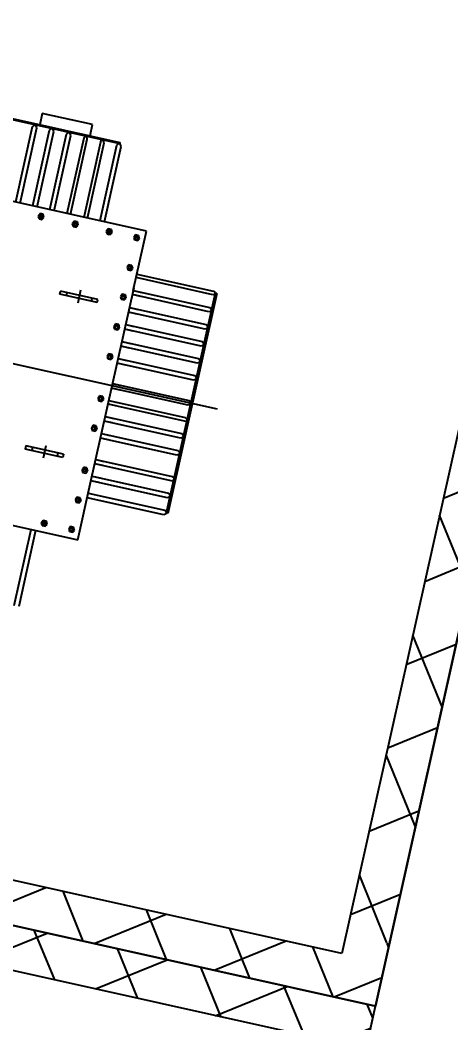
# Model space of a CAD drawing. Extents: x 5370511 to 5386565, y 1010429 to 1053793.
# Drawn here: x 5379995.395 to 5379996.371, y 1039794.738 to 1039797.01 of the extents above; entities that cross this region are included whole.
import ezdxf
from ezdxf import colors
from ezdxf.entities.mleader import LeaderData, LeaderLine
from ezdxf.math import Vec2, Vec3

# ---------------------------------------------------------------- set-up
doc = ezdxf.new("R2010")
doc.units = 0
doc.layers.get('0').update_dxf_attribs({"linetype": 'CONTINUOUS'})
doc.layers.add('ГП_сооружения', color=7, linetype='CONTINUOUS')
doc.layers.add('Эстакада ЭС', color=20, linetype='CONTINUOUS')
doc.layers.add('ЭС (тонкий)', color=7, linetype='CONTINUOUS', lineweight=25)
doc.styles.add('ГОСТ_НИПИ', font='gost_nipi.shx', dxfattribs={"oblique": 15})

# ---------------------------------------------------------------- blocks, each defined once
blk = doc.blocks.new('A$C277B5DBA')
blk.add_line((0, 33.865495398235), (0, -1.151374571691122))
for points in [[(-7.161476594470756, 3.716365231989563), (-7.161476594470727, 30.68098132412837)], [(7.161476594471281, 30.68098132412837), (7.161476594471281, 3.716365231989563)], [(-10.82407840891346, 28.60737604109432), (-10.82407840891348, 5.766135971540372)], [(-10.77626669703757, 28.60737604109432), (-10.77626669703758, 5.766135971540372)], [(-10.77626669703758, 9.651166559293848), (-10.72845498516179, 9.746504733226438)], [(-10.65673741734793, 9.579662928844336), (-10.77626669703758, 9.651166559293848)], [(-10.72845498516179, 9.746504733226438), (-10.65673741734793, 9.794173820192732)], [(-10.65673741734793, 9.794173820192732), (-7.161476594470756, 9.794173820192732)], [(-7.161476594470756, 9.579662928844336), (-10.65673741734793, 9.579662928844336)], [(-11.35000723954812, 7.148539493563142), (-11.35000723954812, 9.484324754911775)], [(-11.35000723954812, 9.484324754911775), (-10.82407840891348, 9.484324754911775)], [(-10.82407840891348, 9.484324754911775), (-10.82407840891348, 7.148539493563142)], [(-10.77626669703758, 8.864626624349917), (-10.72845498516179, 8.959964798282535)], [(-10.65673741734793, 8.793122993900518), (-10.77626669703758, 8.864626624349917)], [(-10.72845498516179, 8.959964798282535), (-10.65673741734793, 9.007633885248744)], [(-10.65673741734793, 9.007633885248744), (-7.161476594470756, 9.007633885248744)], [(-7.161476594470756, 8.793122993900518), (-10.65673741734793, 8.793122993900518)], [(-6.898512179153215, 8.578612102552064), (-6.755077043525816, 8.65011573300152)], [(-6.755077043525816, 8.65011573300152), (-6.659453619774013, 8.578612102552064)], [(-10.72845498516179, 8.173424863338518), (-10.65673741734793, 8.221093950304926)], [(-10.65673741734793, 8.221093950304926), (-7.161476594470756, 8.221093950304926)], [(-6.898512179153215, 8.45943938513637), (-6.898512179153215, 8.578612102552064)], [(-6.755077043525816, 8.387935754686914), (-6.898512179153215, 8.45943938513637)], [(-6.850700467277491, 8.554777559068846), (-6.755077043525816, 8.626281189518416)], [(-6.850700467277491, 8.45943938513637), (-6.850700467277491, 8.554777559068846)], [(-6.755077043525816, 8.387935754686914), (-6.850700467277491, 8.45943938513637)], [(-6.826794611339594, 8.483273928619504), (-6.802888755401639, 8.578612102552064)], [(-6.826794611339594, 8.483273928619504), (-6.802888755401639, 8.554777559068846)], [(-6.755077043525816, 8.45943938513637), (-6.826794611339594, 8.483273928619504)], [(-6.755077043525816, 8.411770298170019), (-6.826794611339594, 8.483273928619504)], [(-6.802888755401639, 8.578612102552064), (-6.68335947571191, 8.554777559068846)], [(-6.802888755401639, 8.554777559068846), (-6.731171187587734, 8.554777559068846)], [(-6.755077043525816, 8.626281189518416), (-6.659453619774013, 8.554777559068846)], [(-6.68335947571191, 8.483273928619504), (-6.755077043525816, 8.45943938513637)], [(-6.659453619774013, 8.45943938513637), (-6.755077043525816, 8.387935754686914)], [(-6.659453619774013, 8.45943938513637), (-6.755077043525816, 8.387935754686914)], [(-6.731171187587734, 8.554777559068846), (-6.68335947571191, 8.483273928619504)], [(-6.68335947571191, 8.554777559068846), (-6.68335947571191, 8.507108472102608)], [(-6.659453619774013, 8.578612102552064), (-6.659453619774013, 8.45943938513637)], [(-6.659453619774013, 8.554777559068846), (-6.659453619774013, 8.45943938513637)], [(-10.77626669703758, 8.0780866894059), (-10.72845498516179, 8.173424863338518)], [(-10.65673741734793, 8.006583058956501), (-10.77626669703758, 8.0780866894059)], [(-7.161476594470756, 8.006583058956501), (-10.65673741734793, 8.006583058956501)], [(-10.77626669703758, 7.291546754461997), (-10.72845498516179, 7.386884928394643)], [(-10.65673741734793, 7.243877667495703), (-10.77626669703758, 7.291546754461997)], [(-10.72845498516179, 7.386884928394643), (-10.65673741734793, 7.410719471877776)], [(-10.65673741734793, 7.410719471877776), (-7.161476594470756, 7.410719471877776)], [(-10.82407840891348, 7.148539493563142), (-11.35000723954812, 7.148539493563142)], [(-7.161476594470756, 7.243877667495703), (-10.65673741734793, 7.243877667495703)], [(-6.898512179153215, 7.005532232664201), (-6.755077043525816, 7.077035863113572)], [(-6.898512179153215, 6.862524971765289), (-6.898512179153215, 7.005532232664201)], [(-6.755077043525816, 6.791021341315805), (-6.898512179153215, 6.862524971765289)], [(-6.850700467277491, 7.005532232664201), (-6.755077043525816, 7.077035863113572)], [(-6.850700467277491, 6.862524971765289), (-6.850700467277491, 7.005532232664201)], [(-6.755077043525816, 6.791021341315805), (-6.850700467277491, 6.862524971765289)], [(-6.826794611339594, 6.910194058731584), (-6.802888755401639, 7.005532232664201)], [(-6.826794611339594, 6.910194058731584), (-6.802888755401639, 6.981697689181125)], [(-6.755077043525816, 6.862524971765289), (-6.826794611339594, 6.910194058731584)], [(-6.755077043525816, 6.862524971765289), (-6.826794611339594, 6.910194058731584)], [(-6.802888755401639, 7.005532232664201), (-6.68335947571191, 7.005532232664201)], [(-6.802888755401639, 6.981697689181125), (-6.731171187587734, 6.981697689181125)], [(-6.755077043525816, 7.077035863113572), (-6.659453619774013, 7.005532232664201)], [(-6.755077043525816, 7.077035863113572), (-6.659453619774013, 7.005532232664201)], [(-6.68335947571191, 6.910194058731584), (-6.755077043525816, 6.862524971765289)], [(-6.659453619774013, 6.862524971765289), (-6.755077043525816, 6.791021341315805)], [(-6.659453619774013, 6.862524971765289), (-6.755077043525816, 6.791021341315805)], [(-6.731171187587734, 6.981697689181125), (-6.68335947571191, 6.910194058731584)], [(-6.68335947571191, 7.005532232664201), (-6.68335947571191, 6.934028602214831)], [(-6.659453619774013, 7.005532232664201), (-6.659453619774013, 6.862524971765289)], [(-6.659453619774013, 7.005532232664201), (-6.659453619774013, 6.862524971765289)], [(-3.671221627531366, 5.194106927944809), (-3.671221627531366, 6.934028602214831)], [(-3.527786491903925, 6.934028602214831), (-3.671221627531366, 6.934028602214831)], [(-3.527786491903925, 5.194106927944809), (-3.527786491903925, 6.934028602214831)], [(3.50388063596634, 5.194106927944809), (3.50388063596634, 6.934028602214831)], [(3.50388063596634, 6.934028602214831), (3.671221627531963, 6.934028602214831)], [(3.671221627531963, 5.194106927944809), (3.671221627531963, 6.934028602214831)], [(-10.77626669703758, 6.528841363001199), (-10.72845498516179, 6.624179536933816)], [(-10.65673741734793, 6.4573377325518), (-10.77626669703758, 6.528841363001199)], [(-10.72845498516179, 6.624179536933816), (-10.65673741734793, 6.624179536933816)], [(-10.65673741734793, 6.624179536933816), (-7.161476594470756, 6.624179536933816)], [(-7.161476594470756, 6.4573377325518), (-10.65673741734793, 6.4573377325518)], [(-3.527786491903925, 6.624179536933816), (-3.671221627531366, 6.624179536933816)], [(3.50388063596634, 6.624179536933816), (3.671221627531963, 6.624179536933816)], [(-3.91028018691091, 6.052150493338281), (-3.312633788462364, 6.052150493338281)], [(3.312633788462762, 6.052150493338281), (3.886374330973325, 6.052150493338281)], [(-10.82407840891348, 5.766135971540372), (-10.77626669703758, 5.766135971540372)], [(-10.77626669703758, 5.742301428057267), (-10.72845498516179, 5.837639601989885)], [(-10.65673741734793, 5.670797797607811), (-10.77626669703758, 5.742301428057267)], [(-10.72845498516179, 5.837639601989885), (-10.65673741734793, 5.885308688956066)], [(-10.65673741734793, 5.885308688956066), (-7.161476594470756, 5.885308688956066)], [(-7.161476594470756, 5.670797797607811), (-10.65673741734793, 5.670797797607811)], [(-6.898512179153215, 5.432452362776367), (-6.755077043525816, 5.503955993225652)], [(-6.850700467277491, 5.432452362776367), (-6.755077043525816, 5.503955993225652)], [(-6.755077043525816, 5.503955993225652), (-6.659453619774013, 5.432452362776367)], [(-6.755077043525816, 5.503955993225652), (-6.659453619774013, 5.432452362776367)], [(-3.527786491903925, 5.456286906259415), (-3.671221627531366, 5.456286906259415)], [(3.50388063596634, 5.456286906259415), (3.671221627531963, 5.456286906259415)], [(6.635547763836513, 5.432452362776367), (6.778982899464182, 5.503955993225652)], [(6.683359475712535, 5.432452362776367), (6.778982899464182, 5.503955993225652)], [(6.778982899464182, 5.503955993225652), (6.874606323215886, 5.432452362776367)], [(6.778982899464182, 5.503955993225652), (6.874606323215886, 5.432452362776367)], [(10.68064327328636, 5.885308688956066), (7.161476594471281, 5.885308688956066)], [(7.161476594471281, 5.670797797607811), (10.68064327328636, 5.670797797607811)], [(-6.898512179153215, 5.289445101877426), (-6.898512179153215, 5.432452362776367)], [(-6.755077043525816, 5.217941471427999), (-6.898512179153215, 5.289445101877426)], [(-6.850700467277491, 5.337114188843636), (-6.850700467277491, 5.432452362776367)], [(-6.755077043525816, 5.265610558394265), (-6.850700467277491, 5.337114188843636)], [(-6.826794611339594, 5.360948732326882), (-6.802888755401639, 5.432452362776367)], [(-6.826794611339594, 5.360948732326882), (-6.802888755401639, 5.432452362776367)], [(-6.755077043525816, 5.337114188843636), (-6.826794611339594, 5.360948732326882)], [(-6.755077043525816, 5.289445101877426), (-6.826794611339594, 5.360948732326882)], [(-6.802888755401639, 5.432452362776367), (-6.731171187587734, 5.432452362776367)], [(-6.802888755401639, 5.432452362776367), (-6.68335947571191, 5.432452362776367)], [(-6.68335947571191, 5.360948732326882), (-6.755077043525816, 5.337114188843636)], [(-6.659453619774013, 5.337114188843636), (-6.755077043525816, 5.265610558394265)], [(-6.659453619774013, 5.289445101877426), (-6.755077043525816, 5.217941471427999)], [(-6.731171187587734, 5.432452362776367), (-6.68335947571191, 5.360948732326882)], [(-6.68335947571191, 5.432452362776367), (-6.68335947571191, 5.360948732326882)], [(-6.659453619774013, 5.432452362776367), (-6.659453619774013, 5.337114188843636)], [(-6.659453619774013, 5.432452362776367), (-6.659453619774013, 5.289445101877426)], [(-3.527786491903925, 5.194106927944809), (-3.671221627531366, 5.194106927944809)], [(3.50388063596634, 5.194106927944809), (3.671221627531963, 5.194106927944809)], [(6.635547763836513, 5.289445101877426), (6.635547763836513, 5.432452362776367)], [(6.778982899464182, 5.217941471427999), (6.635547763836513, 5.289445101877426)], [(6.683359475712535, 5.337114188843636), (6.683359475712535, 5.432452362776367)], [(6.683359475712535, 5.360948732326882), (6.755077043526256, 5.432452362776367)], [(6.778982899464182, 5.289445101877426), (6.683359475712535, 5.360948732326882)], [(6.778982899464182, 5.265610558394265), (6.683359475712535, 5.337114188843636)], [(6.707265331650291, 5.360948732326882), (6.755077043526256, 5.432452362776367)], [(6.778982899464182, 5.337114188843636), (6.707265331650291, 5.360948732326882)], [(6.755077043526256, 5.432452362776367), (6.826794611340006, 5.432452362776367)], [(6.755077043526256, 5.432452362776367), (6.826794611340006, 5.432452362776367)], [(6.826794611340006, 5.360948732326882), (6.778982899464182, 5.337114188843636)], [(6.874606323215886, 5.337114188843636), (6.778982899464182, 5.265610558394265)], [(6.874606323215886, 5.289445101877426), (6.778982899464182, 5.217941471427999)], [(6.826794611340006, 5.432452362776367), (6.826794611340006, 5.360948732326882)], [(6.826794611340006, 5.432452362776367), (6.850700467278074, 5.360948732326882)], [(6.874606323215886, 5.432452362776367), (6.874606323215886, 5.337114188843636)], [(6.874606323215886, 5.432452362776367), (6.874606323215886, 5.289445101877426)], [(-6.898512179153215, 4.169221558169319), (-6.755077043525816, 4.216890645135642)], [(-6.898512179153215, 4.026214297270435), (-6.898512179153215, 4.169221558169319)], [(-6.850700467277491, 4.169221558169319), (-6.755077043525816, 4.216890645135642)], [(-6.850700467277491, 4.026214297270435), (-6.850700467277491, 4.169221558169319)], [(-6.826794611339594, 4.097717927719977), (-6.802888755401639, 4.169221558169319)], [(-6.826794611339594, 4.097717927719977), (-6.802888755401639, 4.169221558169319)], [(-6.755077043525816, 4.026214297270435), (-6.826794611339594, 4.097717927719977)], [(-6.755077043525816, 4.026214297270435), (-6.826794611339594, 4.097717927719977)], [(-6.802888755401639, 4.169221558169319), (-6.731171187587734, 4.169221558169319)], [(-6.802888755401639, 4.169221558169319), (-6.68335947571191, 4.169221558169319)], [(-6.755077043525816, 4.216890645135642), (-6.659453619774013, 4.169221558169319)], [(-6.755077043525816, 4.216890645135642), (-6.659453619774013, 4.169221558169319)], [(-6.68335947571191, 4.097717927719977), (-6.755077043525816, 4.026214297270435)], [(-6.731171187587734, 4.169221558169319), (-6.68335947571191, 4.097717927719977)], [(-6.68335947571191, 4.169221558169319), (-6.68335947571191, 4.097717927719977)], [(-6.659453619774013, 4.169221558169319), (-6.659453619774013, 4.026214297270435)], [(-6.659453619774013, 4.169221558169319), (-6.659453619774013, 4.026214297270435)], [(-5.5119725347528, 4.169221558169319), (-5.392443255063228, 4.216890645135642)], [(-5.5119725347528, 4.026214297270435), (-5.5119725347528, 4.169221558169319)], [(-5.488066678814917, 4.169221558169319), (-5.392443255063228, 4.216890645135642)], [(-5.488066678814917, 4.026214297270435), (-5.488066678814917, 4.169221558169319)], [(-5.440254966939023, 4.097717927719977), (-5.416349111001125, 4.169221558169319)], [(-5.440254966939023, 4.097717927719977), (-5.416349111001125, 4.169221558169319)], [(-5.392443255063228, 4.026214297270435), (-5.440254966939023, 4.097717927719977)], [(-5.392443255063228, 4.026214297270435), (-5.440254966939023, 4.097717927719977)], [(-5.416349111001125, 4.169221558169319), (-5.344631543187319, 4.169221558169319)], [(-5.416349111001125, 4.169221558169319), (-5.32072568724945, 4.169221558169319)], [(-5.392443255063228, 4.216890645135642), (-5.272913975373541, 4.169221558169319)], [(-5.392443255063228, 4.216890645135642), (-5.272913975373541, 4.169221558169319)], [(-5.32072568724945, 4.097717927719977), (-5.392443255063228, 4.026214297270435)], [(-5.344631543187319, 4.169221558169319), (-5.32072568724945, 4.097717927719977)], [(-5.32072568724945, 4.169221558169319), (-5.32072568724945, 4.097717927719977)], [(-5.272913975373541, 4.169221558169319), (-5.272913975373541, 4.026214297270435)], [(-5.272913975373541, 4.169221558169319), (-5.272913975373541, 4.026214297270435)], [(-4.149338746290226, 4.169221558169319), (-4.005903610662614, 4.216890645135642)], [(-4.149338746290226, 4.026214297270435), (-4.149338746290226, 4.169221558169319)], [(-4.101527034414374, 4.169221558169319), (-4.005903610662614, 4.216890645135642)], [(-4.101527034414374, 4.026214297270435), (-4.101527034414374, 4.169221558169319)], [(-4.077621178476534, 4.097717927719977), (-4.029809466600597, 4.169221558169319)], [(-4.077621178476534, 4.097717927719977), (-4.029809466600597, 4.169221558169319)], [(-4.005903610662614, 4.026214297270435), (-4.077621178476534, 4.097717927719977)], [(-4.005903610662614, 4.026214297270435), (-4.077621178476534, 4.097717927719977)], [(-4.029809466600597, 4.169221558169319), (-3.95809189878679, 4.169221558169319)], [(-4.029809466600597, 4.169221558169319), (-3.934186042848722, 4.169221558169319)], [(-4.005903610662614, 4.216890645135642), (-3.91028018691091, 4.169221558169319)], [(-4.005903610662614, 4.216890645135642), (-3.91028018691091, 4.169221558169319)], [(-3.934186042848722, 4.097717927719977), (-4.005903610662614, 4.026214297270435)], [(-3.95809189878679, 4.169221558169319), (-3.934186042848722, 4.097717927719977)], [(-3.934186042848722, 4.169221558169319), (-3.934186042848722, 4.097717927719977)], [(-3.91028018691091, 4.169221558169319), (-3.91028018691091, 4.026214297270435)], [(-3.91028018691091, 4.169221558169319), (-3.91028018691091, 4.026214297270435)], [(-2.762799101889783, 4.169221558169319), (-2.619363966262114, 4.216890645135642)], [(-2.762799101889783, 4.026214297270435), (-2.762799101889783, 4.169221558169319)], [(-2.7388932459518, 4.169221558169319), (-2.619363966262114, 4.216890645135642)], [(-2.7388932459518, 4.026214297270435), (-2.7388932459518, 4.169221558169319)], [(-2.691081534075835, 4.097717927719977), (-2.667175678138022, 4.169221558169319)], [(-2.691081534075835, 4.097717927719977), (-2.667175678138022, 4.169221558169319)], [(-2.619363966262114, 4.026214297270435), (-2.691081534075835, 4.097717927719977)], [(-2.619363966262114, 4.026214297270435), (-2.691081534075835, 4.097717927719977)], [(-2.667175678138022, 4.169221558169319), (-2.595458110324188, 4.169221558169319)], [(-2.667175678138022, 4.169221558169319), (-2.595458110324188, 4.169221558169319)], [(-2.619363966262114, 4.216890645135642), (-2.523740542510353, 4.169221558169319)], [(-2.619363966262114, 4.216890645135642), (-2.523740542510353, 4.169221558169319)], [(-2.547646398448165, 4.097717927719977), (-2.619363966262114, 4.026214297270435)], [(-2.595458110324188, 4.169221558169319), (-2.547646398448165, 4.097717927719977)], [(-2.595458110324188, 4.169221558169319), (-2.547646398448165, 4.097717927719977)], [(-2.523740542510353, 4.169221558169319), (-2.523740542510353, 4.026214297270435)], [(-2.523740542510353, 4.169221558169319), (-2.523740542510353, 4.026214297270435)], [(-1.376259457489226, 4.169221558169319), (-1.232824321861557, 4.216890645135642)], [(-1.376259457489226, 4.026214297270435), (-1.376259457489226, 4.169221558169319)], [(-1.352353601551272, 4.169221558169319), (-1.232824321861557, 4.216890645135642)], [(-1.352353601551272, 4.026214297270435), (-1.352353601551272, 4.169221558169319)], [(-1.304541889675306, 4.097717927719977), (-1.280636033737466, 4.169221558169319)], [(-1.304541889675306, 4.097717927719977), (-1.280636033737466, 4.169221558169319)], [(-1.232824321861557, 4.026214297270435), (-1.304541889675306, 4.097717927719977)], [(-1.232824321861557, 4.026214297270435), (-1.304541889675306, 4.097717927719977)], [(-1.280636033737466, 4.169221558169319), (-1.208918465923631, 4.169221558169319)], [(-1.280636033737466, 4.169221558169319), (-1.208918465923631, 4.169221558169319)], [(-1.232824321861557, 4.216890645135642), (-1.137200898109796, 4.169221558169319)], [(-1.232824321861557, 4.216890645135642), (-1.137200898109796, 4.169221558169319)], [(-1.161106754047637, 4.097717927719977), (-1.232824321861557, 4.026214297270435)], [(-1.208918465923631, 4.169221558169319), (-1.161106754047637, 4.097717927719977)], [(-1.208918465923631, 4.169221558169319), (-1.161106754047637, 4.097717927719977)], [(-1.137200898109796, 4.169221558169319), (-1.137200898109796, 4.026214297270435)], [(-1.137200898109796, 4.169221558169319), (-1.137200898109796, 4.026214297270435)], [(0.5737405425108761, 4.169221558169319), (0.6932698222004774, 4.216890645135642)], [(0.5737405425108761, 4.026214297270435), (0.5737405425108761, 4.169221558169319)], [(0.5976463984488589, 4.169221558169319), (0.6932698222004774, 4.216890645135642)], [(0.5976463984488589, 4.026214297270435), (0.5976463984488589, 4.169221558169319)], [(0.6215522543865291, 4.097717927719977), (0.6693639662624662, 4.169221558169319)], [(0.6215522543865291, 4.097717927719977), (0.6693639662624662, 4.169221558169319)], [(0.6932698222004774, 4.026214297270435), (0.6215522543865291, 4.097717927719977)], [(0.6932698222004774, 4.026214297270435), (0.6215522543865291, 4.097717927719977)], [(0.6693639662624662, 4.169221558169319), (0.7410815340764714, 4.169221558169319)], [(0.6693639662624662, 4.169221558169319), (0.7410815340764714, 4.169221558169319)], [(0.6932698222004774, 4.216890645135642), (0.8127991018901923, 4.169221558169319)], [(0.6932698222004774, 4.216890645135642), (0.8127991018901923, 4.169221558169319)], [(0.7649873900141699, 4.097717927719977), (0.6932698222004774, 4.026214297270435)], [(0.7410815340764714, 4.169221558169319), (0.7649873900141699, 4.097717927719977)], [(0.7410815340764714, 4.169221558169319), (0.7649873900141699, 4.097717927719977)], [(0.8127991018901923, 4.169221558169319), (0.8127991018901923, 4.026214297270435)], [(0.8127991018901923, 4.169221558169319), (0.8127991018901923, 4.026214297270435)], [(1.936374330973365, 4.169221558169319), (2.079809466601034, 4.216890645135642)], [(1.936374330973365, 4.026214297270435), (1.936374330973365, 4.169221558169319)], [(1.960280186911319, 4.169221558169319), (2.079809466601034, 4.216890645135642)], [(1.960280186911319, 4.026214297270435), (1.960280186911319, 4.169221558169319)], [(2.008091898787285, 4.097717927719977), (2.031997754725126, 4.169221558169319)], [(2.008091898787285, 4.097717927719977), (2.031997754725126, 4.169221558169319)], [(2.079809466601034, 4.026214297270435), (2.008091898787285, 4.097717927719977)], [(2.079809466601034, 4.026214297270435), (2.008091898787285, 4.097717927719977)], [(2.031997754725126, 4.169221558169319), (2.10371532253896, 4.169221558169319)], [(2.031997754725126, 4.169221558169319), (2.10371532253896, 4.169221558169319)], [(2.079809466601034, 4.216890645135642), (2.175432890352766, 4.169221558169319)], [(2.079809466601034, 4.216890645135642), (2.175432890352766, 4.169221558169319)], [(2.151527034414954, 4.097717927719977), (2.079809466601034, 4.026214297270435)], [(2.10371532253896, 4.169221558169319), (2.151527034414954, 4.097717927719977)], [(2.10371532253896, 4.169221558169319), (2.151527034414954, 4.097717927719977)], [(2.175432890352766, 4.169221558169319), (2.175432890352766, 4.026214297270435)], [(2.175432890352766, 4.169221558169319), (2.175432890352766, 4.026214297270435)], [(3.886374330973325, 4.169221558169319), (4.029809466601108, 4.216890645135642)], [(3.886374330973325, 4.026214297270435), (3.886374330973325, 4.169221558169319)], [(3.934186042849234, 4.169221558169319), (4.029809466601108, 4.216890645135642)], [(3.934186042849234, 4.026214297270435), (3.934186042849234, 4.169221558169319)], [(3.958091898786961, 4.097717927719977), (3.981997754725114, 4.169221558169319)], [(3.958091898786961, 4.097717927719977), (3.981997754725114, 4.169221558169319)], [(4.029809466601108, 4.026214297270435), (3.958091898786961, 4.097717927719977)], [(4.029809466601108, 4.026214297270435), (3.958091898786961, 4.097717927719977)], [(3.981997754725114, 4.169221558169319), (4.053715322539034, 4.169221558169319)], [(3.981997754725114, 4.169221558169319), (4.053715322539034, 4.169221558169319)], [(4.029809466601108, 4.216890645135642), (4.125432890352698, 4.169221558169319)], [(4.029809466601108, 4.216890645135642), (4.125432890352698, 4.169221558169319)], [(4.053715322539034, 4.097717927719977), (4.029809466601108, 4.026214297270435)], [(4.053715322539034, 4.169221558169319), (4.053715322539034, 4.097717927719977)], [(4.053715322539034, 4.169221558169319), (4.101527034414886, 4.097717927719977)], [(4.125432890352698, 4.169221558169319), (4.125432890352698, 4.026214297270435)], [(4.125432890352698, 4.169221558169319), (4.125432890352698, 4.026214297270435)], [(5.272913975373882, 4.169221558169319), (5.392443255063768, 4.216890645135642)], [(5.272913975373882, 4.026214297270435), (5.272913975373882, 4.169221558169319)], [(5.296819831311808, 4.169221558169319), (5.392443255063768, 4.216890645135642)], [(5.296819831311808, 4.026214297270435), (5.296819831311808, 4.169221558169319)], [(5.344631543187774, 4.097717927719977), (5.368537399125643, 4.169221558169319)], [(5.344631543187774, 4.097717927719977), (5.368537399125643, 4.169221558169319)], [(5.392443255063768, 4.026214297270435), (5.344631543187774, 4.097717927719977)], [(5.392443255063768, 4.026214297270435), (5.344631543187774, 4.097717927719977)], [(5.368537399125643, 4.169221558169319), (5.440254966939619, 4.169221558169319)], [(5.368537399125643, 4.169221558169319), (5.440254966939619, 4.169221558169319)], [(5.392443255063768, 4.216890645135642), (5.511972534753255, 4.169221558169319)], [(5.392443255063768, 4.216890645135642), (5.511972534753255, 4.169221558169319)], [(5.440254966939619, 4.097717927719977), (5.392443255063768, 4.026214297270435)], [(5.440254966939619, 4.169221558169319), (5.440254966939619, 4.097717927719977)], [(5.440254966939619, 4.169221558169319), (5.464160822877403, 4.097717927719977)], [(5.511972534753255, 4.169221558169319), (5.511972534753255, 4.026214297270435)], [(5.511972534753255, 4.169221558169319), (5.511972534753255, 4.026214297270435)], [(6.635547763836513, 4.169221558169319), (6.778982899464182, 4.216890645135642)], [(6.635547763836513, 4.026214297270435), (6.635547763836513, 4.169221558169319)], [(6.683359475712535, 4.169221558169319), (6.778982899464182, 4.216890645135642)], [(6.683359475712535, 4.026214297270435), (6.683359475712535, 4.169221558169319)], [(6.683359475712535, 4.097717927719977), (6.755077043526256, 4.169221558169319)], [(6.778982899464182, 4.026214297270435), (6.683359475712535, 4.097717927719977)], [(6.707265331650291, 4.097717927719977), (6.755077043526256, 4.169221558169319)], [(6.778982899464182, 4.026214297270435), (6.707265331650291, 4.097717927719977)], [(6.755077043526256, 4.169221558169319), (6.826794611340006, 4.169221558169319)], [(6.755077043526256, 4.169221558169319), (6.826794611340006, 4.169221558169319)], [(6.778982899464182, 4.216890645135642), (6.874606323215886, 4.169221558169319)], [(6.778982899464182, 4.216890645135642), (6.874606323215886, 4.169221558169319)], [(6.826794611340006, 4.097717927719977), (6.778982899464182, 4.026214297270435)], [(6.826794611340006, 4.169221558169319), (6.826794611340006, 4.097717927719977)], [(6.826794611340006, 4.169221558169319), (6.850700467278074, 4.097717927719977)], [(6.874606323215886, 4.169221558169319), (6.874606323215886, 4.026214297270435)], [(6.874606323215886, 4.169221558169319), (6.874606323215886, 4.026214297270435)], [(-4.412303161607753, 3.716365231989563), (-7.161476594470756, 3.716365231989563)], [(-6.755077043525816, 3.954710666820979), (-6.898512179153215, 4.026214297270435)], [(-6.755077043525816, 3.978545210304226), (-6.850700467277491, 4.026214297270435)], [(-6.659453619774013, 4.026214297270435), (-6.755077043525816, 3.978545210304226)], [(-6.659453619774013, 4.026214297270435), (-6.755077043525816, 3.954710666820979)], [(-5.392443255063228, 3.954710666820979), (-5.5119725347528, 4.026214297270435)], [(-5.392443255063228, 3.978545210304226), (-5.488066678814917, 4.026214297270435)], [(-5.272913975373541, 4.026214297270435), (-5.392443255063228, 3.978545210304226)], [(-5.272913975373541, 4.026214297270435), (-5.392443255063228, 3.954710666820979)], [(-5.17729055162161, 3.716365231989563), (-5.17729055162161, 0.1668420161431428)], [(-5.009949560055901, 0.1668420161431428), (-5.009949560055901, 3.716365231989563)], [(4.579644153173803, 3.716365231989563), (-4.555738297235365, 3.716365231989563)], [(-4.412303161607753, 3.716365231989563), (-4.412303161607753, 3.335012536259207)], [(-4.412303161607753, 3.716365231989563), (-4.412303161607753, 0.1668420161431428)], [(-4.221056314104061, 3.335012536259207), (-4.221056314104061, 3.716365231989563)], [(-4.221056314104061, 0.1668420161431428), (-4.221056314104061, 3.716365231989563)], [(-4.005903610662614, 3.954710666820979), (-4.149338746290226, 4.026214297270435)], [(-4.005903610662614, 3.978545210304226), (-4.101527034414374, 4.026214297270435)], [(-3.91028018691091, 4.026214297270435), (-4.005903610662614, 3.978545210304226)], [(-3.91028018691091, 4.026214297270435), (-4.005903610662614, 3.954710666820979)], [(-3.623409915655628, 3.716365231989563), (-3.623409915655628, 3.335012536259207)], [(-3.623409915655628, 3.716365231989563), (-3.623409915655628, 0.1668420161431428)], [(-3.408257212214124, 3.335012536259207), (-3.408257212214124, 3.716365231989563)], [(-3.408257212214124, 0.1668420161431428), (-3.408257212214124, 3.716365231989563)], [(-2.834516669703504, 3.716365231989563), (-2.834516669703504, 3.335012536259207)], [(-2.834516669703504, 3.716365231989563), (-2.834516669703504, 0.1668420161431428)], [(-2.619363966262114, 3.954710666820979), (-2.762799101889783, 4.026214297270435)], [(-2.619363966262114, 3.978545210304226), (-2.7388932459518, 4.026214297270435)], [(-2.523740542510353, 4.026214297270435), (-2.619363966262114, 3.978545210304226)], [(-2.523740542510353, 4.026214297270435), (-2.619363966262114, 3.954710666820979)], [(-2.619363966262114, 3.335012536259207), (-2.619363966262114, 3.716365231989563)], [(-2.619363966262114, 0.1668420161431428), (-2.619363966262114, 3.716365231989563)], [(-2.045623423751493, 3.716365231989563), (-2.045623423751493, 3.335012536259207)], [(-2.045623423751493, 3.716365231989563), (-2.045623423751493, 0.1668420161431428)], [(-1.830470720310075, 3.335012536259207), (-1.830470720310075, 3.716365231989563)], [(-1.830470720310075, 0.1668420161431428), (-1.830470720310075, 3.716365231989563)], [(-1.232824321861557, 3.954710666820979), (-1.376259457489226, 4.026214297270435)], [(-1.232824321861557, 3.978545210304226), (-1.352353601551272, 4.026214297270435)], [(-1.256730177799454, 3.716365231989563), (-1.256730177799454, 3.335012536259207)], [(-1.256730177799454, 3.716365231989563), (-1.256730177799454, 0.1668420161431428)], [(-1.137200898109796, 4.026214297270435), (-1.232824321861557, 3.978545210304226)], [(-1.137200898109796, 4.026214297270435), (-1.232824321861557, 3.954710666820979)], [(-1.041577474358036, 3.335012536259207), (-1.041577474358036, 3.716365231989563)], [(-1.041577474358036, 0.1668420161431428), (-1.041577474358036, 3.716365231989563)], [(-0.09562342375153321, 3.716365231989563), (-0.09562342375153321, 3.335012536259207)], [(-0.09562342375153321, 3.716365231989563), (-0.09562342375153321, 0.1668420161431428)], [(0.1195292796898855, 3.335012536259207), (0.1195292796898855, 3.716365231989563)], [(0.1195292796898855, 0.1668420161431428), (0.1195292796898855, 3.716365231989563)], [(0.6932698222004774, 3.954710666820979), (0.5737405425108761, 4.026214297270435)], [(0.6932698222004774, 3.978545210304226), (0.5976463984488589, 4.026214297270435)], [(0.8127991018901923, 4.026214297270435), (0.6932698222004774, 3.978545210304226)], [(0.8127991018901923, 4.026214297270435), (0.6932698222004774, 3.954710666820979)], [(0.6932698222004774, 3.716365231989563), (0.6932698222004774, 3.335012536259207)], [(0.6932698222004774, 3.716365231989563), (0.6932698222004774, 0.1668420161431428)], [(0.860610813766101, 3.335012536259207), (0.860610813766101, 3.716365231989563)], [(0.860610813766101, 0.1668420161431428), (0.860610813766101, 3.716365231989563)], [(1.434351356276721, 3.716365231989563), (1.434351356276721, 3.335012536259207)], [(1.434351356276721, 3.716365231989563), (1.434351356276721, 0.1668420161431428)], [(1.649504059718112, 3.335012536259207), (1.649504059718112, 3.716365231989563)], [(1.649504059718112, 0.1668420161431428), (1.649504059718112, 3.716365231989563)], [(2.079809466601034, 3.954710666820979), (1.936374330973365, 4.026214297270435)], [(2.079809466601034, 3.978545210304226), (1.960280186911319, 4.026214297270435)], [(2.175432890352766, 4.026214297270435), (2.079809466601034, 3.978545210304226)], [(2.175432890352766, 4.026214297270435), (2.079809466601034, 3.954710666820979)], [(2.223244602228732, 3.716365231989563), (2.223244602228732, 3.335012536259207)], [(2.223244602228732, 3.716365231989563), (2.223244602228732, 0.1668420161431428)], [(2.438397305670122, 3.335012536259207), (2.438397305670122, 3.716365231989563)], [(2.438397305670122, 0.1668420161431428), (2.438397305670122, 3.716365231989563)], [(3.43216306815259, 3.716365231989563), (3.43216306815259, 3.335012536259207)], [(3.43216306815259, 3.716365231989563), (3.43216306815259, 0.1668420161431428)], [(3.62340991565614, 3.335012536259207), (3.62340991565614, 3.716365231989563)], [(3.62340991565614, 0.1668420161431428), (3.62340991565614, 3.716365231989563)], [(4.029809466601108, 3.954710666820979), (3.886374330973325, 4.026214297270435)], [(4.029809466601108, 3.978545210304226), (3.934186042849234, 4.026214297270435)], [(4.125432890352698, 4.026214297270435), (4.029809466601108, 3.978545210304226)], [(4.125432890352698, 4.026214297270435), (4.029809466601108, 3.954710666820979)], [(4.19715045816659, 3.716365231989563), (4.19715045816659, 3.335012536259207)], [(4.19715045816659, 3.716365231989563), (4.19715045816659, 0.1668420161431428)], [(4.41230316160798, 3.335012536259207), (4.41230316160798, 3.716365231989563)], [(4.41230316160798, 0.1668420161431428), (4.41230316160798, 3.716365231989563)], [(7.161476594471281, 3.716365231989563), (4.579644153173803, 3.716365231989563)], [(4.9860437041186, 3.716365231989563), (4.9860437041186, 0.1668420161431428)], [(5.201196407560047, 0.1668420161431428), (5.201196407560047, 3.716365231989563)], [(5.392443255063768, 3.954710666820979), (5.272913975373882, 4.026214297270435)], [(5.392443255063768, 3.978545210304226), (5.296819831311808, 4.026214297270435)], [(5.511972534753255, 4.026214297270435), (5.392443255063768, 3.978545210304226)], [(5.511972534753255, 4.026214297270435), (5.392443255063768, 3.954710666820979)], [(6.778982899464182, 3.954710666820979), (6.635547763836513, 4.026214297270435)], [(6.778982899464182, 3.978545210304226), (6.683359475712535, 4.026214297270435)], [(6.874606323215886, 4.026214297270435), (6.778982899464182, 3.978545210304226)], [(6.874606323215886, 4.026214297270435), (6.778982899464182, 3.954710666820979)], [(-5.17729055162161, 0.1668420161431428), (-5.129478839745673, 0.07150384221055361)], [(-5.129478839745673, 0.07150384221055361), (-5.033855415994111, 0.09533838569377195)], [(-5.105572983807889, 0.07150384221055361), (5.105572983808401, 0.07150384221055361)], [(-5.105572983807889, 2.117611259677687e-07), (-5.105572983807889, 0.07150384221055361)], [(-5.105572983807889, 2.117611259677687e-07), (5.105572983808401, 2.117611259677687e-07)], [(-5.033855415994111, 0.09533838569377195), (-5.009949560055901, 0.1668420161431428)], [(-4.412303161607753, 0.1668420161431428), (-4.340585593793804, 0.07150384221055361)], [(-4.340585593793804, 0.07150384221055361), (-4.244962170042072, 0.09533838569377195)], [(-4.244962170042072, 0.09533838569377195), (-4.221056314104061, 0.1668420161431428)], [(-3.623409915655628, 0.1668420161431428), (-3.551692347841822, 0.07150384221055361)], [(-3.551692347841822, 0.07150384221055361), (-3.456068924089976, 0.09533838569377195)], [(-3.456068924089976, 0.09533838569377195), (-3.408257212214124, 0.1668420161431428)], [(-2.834516669703504, 0.1668420161431428), (-2.762799101889783, 0.07150384221055361)], [(-2.762799101889783, 0.07150384221055361), (-2.667175678138022, 0.09533838569377195)], [(-2.667175678138022, 0.09533838569377195), (-2.619363966262114, 0.1668420161431428)], [(-2.045623423751493, 0.1668420161431428), (-1.973905855937772, 0.07150384221055361)], [(-1.973905855937772, 0.07150384221055361), (-1.878282432185983, 0.09533838569377195)], [(-1.878282432185983, 0.09533838569377195), (-1.830470720310075, 0.1668420161431428)], [(-1.256730177799454, 0.1668420161431428), (-1.185012609985733, 0.07150384221055361)], [(-1.185012609985733, 0.07150384221055361), (-1.089389186233944, 0.09533838569377195)], [(-1.089389186233944, 0.09533838569377195), (-1.041577474358036, 0.1668420161431428)], [(-0.09562342375153321, 0.1668420161431428), (-0.02390585593764172, 0.07150384221055361)], [(-0.02390585593764172, 0.07150384221055361), (0.0717175678140336, 0.09533838569377195)], [(0.0717175678140336, 0.09533838569377195), (0.1195292796898855, 0.1668420161431428)], [(0.6932698222004774, 0.1668420161431428), (0.7649873900141699, 0.07150384221055361)], [(0.7649873900141699, 0.07150384221055361), (0.860610813766101, 0.09533838569377195)], [(0.860610813766101, 0.09533838569377195), (0.860610813766101, 0.1668420161431428)], [(1.434351356276721, 0.1668420161431428), (1.506068924090442, 0.07150384221055361)], [(1.506068924090442, 0.07150384221055361), (1.601692347842203, 0.09533838569377195)], [(1.601692347842203, 0.09533838569377195), (1.649504059718112, 0.1668420161431428)], [(2.223244602228732, 0.1668420161431428), (2.294962170042453, 0.07150384221055361)], [(2.294962170042453, 0.07150384221055361), (2.390585593794214, 0.09533838569377195)], [(2.390585593794214, 0.09533838569377195), (2.438397305670122, 0.1668420161431428)], [(3.43216306815259, 0.1668420161431428), (3.479974780028357, 0.07150384221055361)], [(3.479974780028357, 0.07150384221055361), (3.62340991565614, 0.09533838569377195)], [(3.62340991565614, 0.09533838569377195), (3.62340991565614, 0.1668420161431428)], [(4.19715045816659, 0.1668420161431428), (4.268868025980339, 0.07150384221055361)], [(4.268868025980339, 0.07150384221055361), (4.36449144973227, 0.09533838569377195)], [(4.36449144973227, 0.09533838569377195), (4.41230316160798, 0.1668420161431428)], [(4.9860437041186, 0.1668420161431428), (5.057761271932435, 0.07150384221055361)], [(5.057761271932435, 0.07150384221055361), (5.153384695684252, 0.09533838569377195)], [(5.105572983808401, 2.117611259677687e-07), (5.105572983808401, 0.07150384221055361)], [(5.153384695684252, 0.09533838569377195), (5.201196407560047, 0.1668420161431428)]]:
    blk.add_lwpolyline(points)
blk = doc.blocks.new('*U522')
blk.add_blockref('A$C277B5DBA', (0, 0))
blk = doc.blocks.new('*U83')
at = {"layer": 'ЭС (тонкий)', "transparency": 33554687}
h = blk.add_hatch(dxfattribs=at)
h.set_pattern_fill('ANSI37', color=253, angle=79.77202800376043)
h.set_pattern_definition([(124.7720280037604, (389.8221076882319, -736.7669303502602), (-2.608033060492139, -1.810742542544358), []), (214.7720280037603, (389.8221076882319, -736.7669303502602), (1.810742542544358, -2.608033060492139), [])])
h.paths.add_polyline_path([(222.3977735015176, -46.04235934410394), (262.3977735015212, -46.04235934396388), (262.3977735015285, -48.0423593439657), (222.3977735015285, -48.04235934410394)])
h.paths.add_polyline_path([(271.397773499664, -48.04235934393296), (273.3977734996622, -48.04235934392568), (273.3977734998332, -97.04235934392568), (271.397773499835, -97.04235934393296)], flags=17)
h.paths.add_polyline_path([(211.3977735035658, -99.04235934414396), (351.3977734914586, -99.04235934365465), (411.3977734877333, -99.04235934345274), (411.3977734877242, -96.12499739853706), (409.3977734877242, -96.12499739854252), (409.397773487726, -97.0423593434582), (351.3977734914513, -97.04235934365647), (351.3977734912803, -48.04235934365647), (409.397773487555, -48.04235934252506), (409.3977734877242, -96.58367837006813), (411.3977734877242, -96.12499739853706), (411.3977734875514, -46.0423593425196), (298.164321817512, -46.04235934383837), (298.1643218175211, -48.04235934384201), (349.3977734912785, -48.04235934366193), (349.3977734914531, -97.0423593427306), (213.3977735035567, -97.04235934413668), (213.3977735033893, -48.04235934320536), (280.1643218193838, -48.04235934297617), (280.1643218193783, -46.04235934390385), (211.397773503382, -46.042359343209)])
h.paths.add_polyline_path([(401.1258575833069, -46.04235934348367), (360.3977734894104, -46.04235934362737), (360.3977734894213, -48.04235934362373), (401.1258575833087, -48.04235934348549)])
h = blk.add_hatch(dxfattribs=at)
h.set_pattern_fill('ANSI37', color=253, angle=79.77202800376043)
h.set_pattern_definition([(124.7720280037604, (-858.270248284183, 1107.706243992727), (-2.608033060492139, -1.810742542544358), []), (214.7720280037604, (-858.270248284183, 1107.706243992727), (1.810742542544358, -2.608033060492139), [])])
h.paths.add_polyline_path([(249.9257382694811, -152.0404310978874), (249.9455592679003, -150.0404310978863), (269.8373475850601, -150.0416634402352), (269.8373475850601, -150.0423593426069), (289.8373475850592, -150.0423593426078), (376.0178459597444, -150.048241387879), (376.0178459597498, -152.0482427959166)])
h.paths.add_polyline_path([(211.3977735042188, -152.0423593441421), (211.3977735035676, -99.04235934414578), (351.3977734914604, -99.04235934365647), (411.3977734877387, -99.04235934345274), (411.3977734879206, -152.0423593434527), (394.0178459602946, -152.0462621572126), (394.0376669563082, -150.0462623999492), (409.3977734879134, -150.0423593434582), (409.3977734877442, -101.04235934346), (351.3977734914713, -101.042359342727), (213.3977735035749, -101.0423593432054), (213.3977735037167, -142.042359343028), (213.2944953937429, -142.042359343028), (213.2944953937429, -150.042359343028), (231.925738271337, -150.042359343028), (231.9257382713424, -152.0423593450089)])
at = {"layer": 'ЭС (тонкий)', "color": 253, "transparency": 33554687}
for p, q in [((411.397773487555, -46.04235934251778), (411.3977734877387, -99.04235934345274)), ((409.3977734875605, -48.04235934252688), (409.3977734877315, -97.0423593434582)), ((409.3977734877315, -97.0423593434582), (351.3977734914549, -97.04235934365829)), ((351.3977734914604, -99.04235934365647), (411.3977734877387, -99.04235934345274)), ((411.3977734879206, -152.0423593434527), (411.3977734877387, -99.04235934345274)), ((409.3977734877442, -101.04235934346), (351.3977734914713, -101.042359342727))]:
    blk.add_line(p, q, dxfattribs=at)
for points in [[(376.6423666530998, -38.54904656985104), (360.4020631468982, -46.04838934280428), (350.4020631550763, -46.04798465012914), (350.3999182839132, -99.04798460672987), (411.399918233971, -99.0504532320499), (411.4020631051342, -46.05045327544917), (400.4020631141564, -46.05000811350669), (384.1623666469484, -38.54935089874175)], [(394.0177733770349, -152.0497498327802), (411.3977733627787, -152.0504531886488), (411.399918233971, -99.0504532320499), (211.3999183977382, -99.04235937853969), (211.397773526546, -152.0423593351386), (231.9177735097426, -152.0431897645083), (248.1574699769506, -159.5438469792714)]]:
    blk.add_lwpolyline(points, dxfattribs=at)
at = {"layer": 'ЭС (тонкий)', "color": 253, "transparency": 33554687, "xscale": -1, "rotation": 90}
blk.add_blockref('*U522', (397.3648776543957, -74.2003426558797), dxfattribs=at)
blk = doc.blocks.new('_None')

msp = doc.modelspace()

# ---------------------------------------------------------------- block references
at = {"layer": 'ГП_сооружения', "color": 1, "lineweight": 15, "xscale": 0.05, "yscale": 0.05, "zscale": 0.05, "rotation": 347.4452412677718}
msp.add_blockref('*U83', (5379977.198052124, 1039804.081283609), dxfattribs=at)

# ---------------------------------------------------------------- next in the draw order: leaders
at = {"layer": 'Эстакада ЭС'}
ml = msp.add_multileader_mtext('Standard', dxfattribs=at)
ml.set_content('{\\Fgost_ful|c204;\\W0.8;2-х ярусная балка \\Pкабельной эстакады\\P\\fArial|b0|i0|c204|p34;\\Q0;□\\fMS Shell Dlg 2|b0|i0|c204|p0;\\Q15; \\Fgost_ful|c204;140х140х5}', color=256, style='ГОСТ_НИПИ')
ml.set_leader_properties()
ml.set_arrow_properties(name='NONE')
ml.build(insert=Vec2(0, 0))
ml.multileader.update_dxf_attribs({"text_left_attachment_type": 6, "text_right_attachment_type": 6, "dogleg_length": 0.36, "arrow_head_size": 2})
ctx = ml.context
ctx.base_point, ctx.char_height, ctx.arrow_head_size, ctx.landing_gap_size, ctx.plane_origin, ctx.plane_x_axis, ctx.plane_y_axis = Vec3(5379979.141088506, 1039811.6705739), 1.25, 2, 0.25, Vec3(5379922.224920315, 1039773.391246306), Vec3(0.9760887056023694, -0.2173725805972114), Vec3(0.2173725805972114, 0.9760887056023694)
ctx.left_attachment, ctx.right_attachment, ctx.text_align_type = 6, 6, 1
notes = []
notes.append((ctx, [(0, (1, 1, 0), (5379978.965392539, 1039811.709700965), (0.9760887056023694, -0.2173725805972115), 0.18, [(2, [(5379969.496934831, 1039805.796335806), (5379968.587804229, 1039820.553846629), (5379989.57313181, 1039831.569769803)], 0, [])])]))
ctx.mtext.insert, ctx.mtext.text_direction, ctx.mtext.rotation, ctx.mtext.alignment, ctx.mtext.flow_direction = Vec3(5379986.304975224, 1039811.611939329), Vec3(0.9760887056023694, -0.2173725805972114), 6.064063430650308, 2, 5
for ctx, leaders in notes:
    for number, flags, end, landing, length, lines in leaders:
        leader = LeaderData()
        leader.index, (leader.has_last_leader_line, leader.has_dogleg_vector, leader.attachment_direction) = number, flags
        leader.last_leader_point, leader.dogleg_vector, leader.dogleg_length = Vec3(end), Vec3(landing), length
        for number, points, colour, breaks in lines:
            line = LeaderLine()
            line.index, line.vertices, line.color, line.breaks = number, Vec3.list(points), colors.encode_raw_color(colour), breaks
            leader.lines.append(line)
        ctx.leaders.append(leader)

doc.saveas('drawing.dxf')
